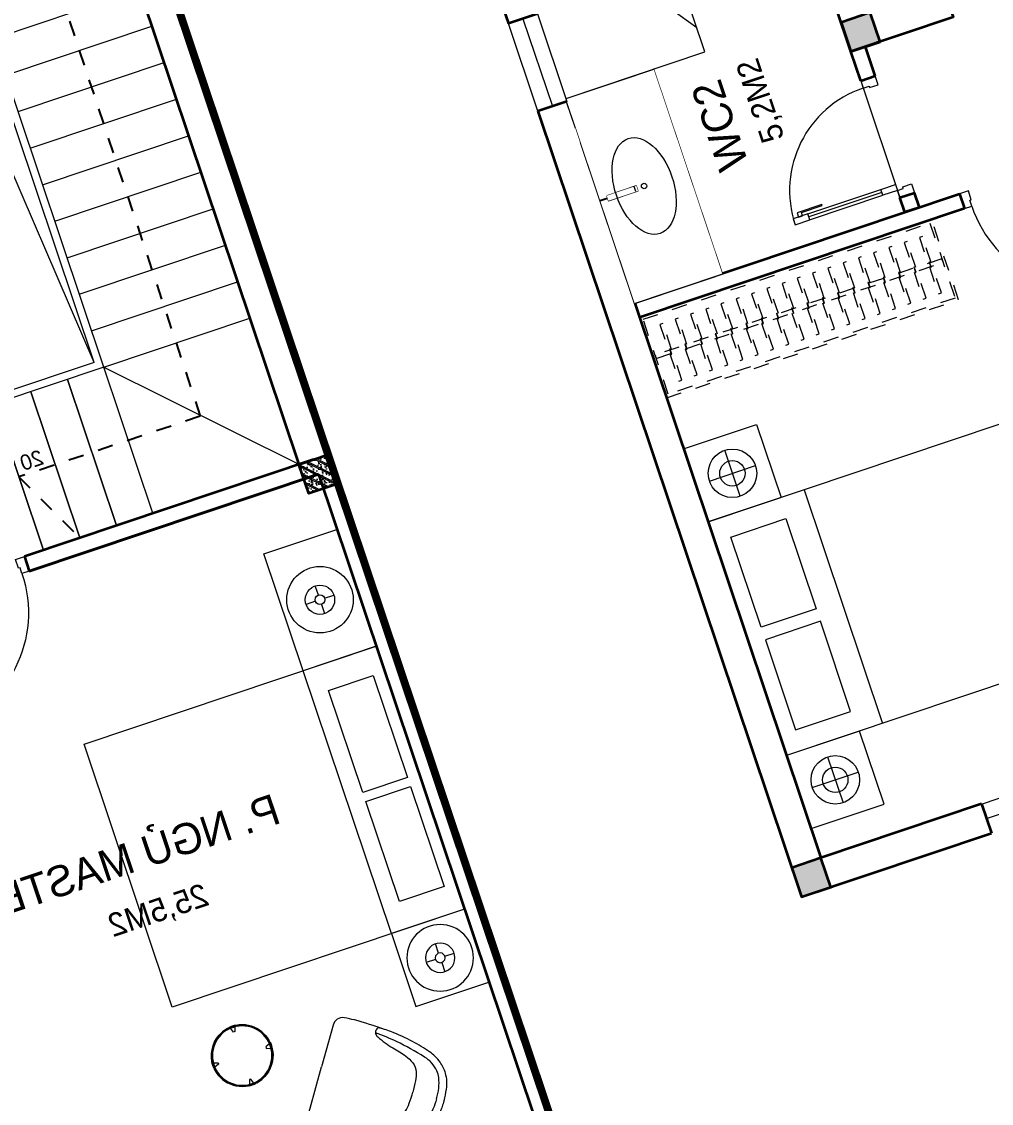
# Model space of a CAD drawing. Header units: metres. Extents: x 568332 to 569219, y 2065964 to 2066430.
# Drawn here: x 568581.21 to 568587.5, y 2066236.75 to 2066243.77 of the extents above; entities that cross this region are included whole.
import ezdxf

# ---------------------------------------------------------------- set-up
doc = ezdxf.new("R2010")
doc.units = ezdxf.units.M
for name, pattern in [('$AUDIT_BAD_LTYPE2', [0]), ('CENTER', [2, 1.25, -0.25, 0.25, -0.25]), ('DASHDOT2', [0.5, 0.25, -0.125, 0, -0.125]), ('HIDDEN', [0.375, 0.25, -0.125]), ('X-5M-G-MB PHONGNGU$0$HIDDEN2', [0.1875, 0.125, -0.0625])]:
    doc.linetypes.add(name, pattern=pattern)
doc.layers.get('0').update_dxf_attribs({"linetype": 'CONTINUOUS'})
doc.layers.get('DEFPOINTS').update_dxf_attribs({"linetype": 'CONTINUOUS'})
for name, color, linetype, lineweight in [('-CENTER', 143, 'CENTER', 13), ('-CONCRETE', 1, 'CONTINUOUS', 35), ('-DIM', 9, 'CONTINUOUS', 13), ('-DOOR', 137, 'CONTINUOUS', 9), ('-FURNITURE', 46, 'CONTINUOUS', 9), ('-HATCH', 8, 'CONTINUOUS', 5), ('-LINE1', 7, 'CONTINUOUS', 18), ('-LINE2', 252, 'CONTINUOUS', 9), ('-STEEL1', 1, 'CONTINUOUS', 35), ('-TEXT', 7, 'CONTINUOUS', 15), ('-WALL', 4, 'CONTINUOUS', 35), ('TEXT25', 2, 'CONTINUOUS', 13)]:
    doc.layers.add(name, color=color, linetype=linetype, lineweight=lineweight)
doc.layers.add('-RANH GIOI LO DAT', color=12, linetype='CONTINUOUS')
doc.layers.add('1-NETMANH', color=8, linetype='CONTINUOUS')
doc.styles.add('SVN_AVO_thuong', font='')
doc.styles.add('T1', font='', dxfattribs={"height": 200})
doc.styles.add('vnavanth', font='', dxfattribs={"width": 0.8})
doc.styles.get('SVN_AVO_thuong').set_extended_font_data('SVN-Avo')
doc.styles.get('T1').set_extended_font_data('VNgeometric Light')
doc.styles.get('vnavanth').set_extended_font_data('.VnAvantH')

# ---------------------------------------------------------------- blocks, each defined once
blk = doc.blocks.new('X-5M-DH-2-CORE$0$A$C75E80C28')
at = {"layer": '-LINE2', "linetype": 'Continuous', "ltscale": 2}
for p, q in [((-510.0000099998433, -21.5000000000291), (-510.0000099998579, -50.60000000000582)), ((-506.8000099998899, -21.5000000000291), (-510.0000099998433, -21.5000000000291)), ((-506.8000099998899, -21.5000000000291), (-506.8000099999044, -50.60000000000582)), ((-456.2000100000296, -56.79999999998836), (-500.6000099999364, -56.80000000001746)), ((-456.2000100000441, -60), (-500.600009999951, -60.0000000000291)), ((-456.2000100000296, -70), (-500.6000099999364, -70.0000000000291)), ((-453.2000100000441, -63), (-453.2000100000296, -67)), ((-450.0000099998579, -63), (-450.0000099998433, -67)), ((450.0000100000616, -63), (450.0000100000761, -67)), ((453.200010000015, -63), (453.2000100000296, -67)), ((456.2000100000296, -56.79999999998836), (500.6000100000529, -56.79999999998836)), ((456.200010000015, -60), (500.6000100000383, -60)), ((456.2000100000296, -70), (500.6000100000529, -70)), ((506.8000100001227, -21.5), (510.0000100000761, -21.5)), ((506.8000100001227, -21.5), (506.8000100001082, -50.59999999997672)), ((510.0000100000761, -21.5), (510.0000100000616, -50.59999999997672)), ((-556.8000102631631, -112.4999999912397), (-560.0000102631166, -112.4999999912397)), ((-510.0000099998579, -108.5000000000291), (-510.0000099998433, -79.39999999999418)), ((-506.8000099999044, -108.5000000000291), (-506.8000099998899, -79.39999999999418)), ((-456.2000100000296, -73.19999999995343), (-500.6000099999364, -73.19999999998254)), ((456.2000100000296, -73.19999999995343), (500.6000100000529, -73.19999999995343)), ((456.800009736864, -112.4999999912397), (460.0000097368174, -112.4999999912397)), ((506.8000100001227, -108.5), (506.8000100001227, -79.39999999996508)), ((510.0000100000761, -108.5), (510.0000100000761, -79.39999999996508)), ((-731.0000002632733, -148.9999999649008), (730.9999997367267, -148.9999999649299)), ((-731.0000002698944, -1304.999999934109), (-731.0000002632733, -148.9999999649008)), ((-700.0000002632733, -178.9999999649008), (699.9999997367267, -178.9999999649299)), ((-700.0000002699089, -1224.999999934109), (-700.0000002632733, -178.9999999649008)), ((699.9999997300911, -1224.999999934109), (699.9999997367267, -178.9999999649299)), ((730.9999997301056, -1304.999999934109), (730.9999997367267, -148.9999999649299)), ((-700.0000002699089, -1224.999999934109), (-400.0000002699089, -1224.999999934138)), ((-400.0000002698944, -1304.999999934138), (-400.0000002699089, -1224.999999934138)), ((699.9999997300911, -1224.999999934109), (399.9999997300911, -1224.999999934109)), ((399.9999997301056, -1304.999999934109), (399.9999997300911, -1224.999999934109)), ((839.9999997301056, -1304.999999934109), (-840.0000002698944, -1304.999999934109)), ((-840.0000002698944, -1364.999999934109), (-840.0000002698944, -1304.999999934109)), ((424.9999997301056, -1308.999999934109), (-425.0000002698944, -1308.999999934109)), ((-425.0000002699089, -1342.999999934109), (-425.0000002698944, -1308.999999934109)), ((-2.6989437174052e-07, -1308.999999934109), (-2.699089236557484e-07, -1342.999999934109)), ((424.9999997300911, -1342.999999934109), (424.9999997301056, -1308.999999934109)), ((839.9999997301056, -1364.999999934109), (839.9999997301056, -1304.999999934109)), ((839.9999997301056, -1364.999999934109), (-840.0000002698944, -1364.999999934109)), ((839.9999997301056, -1394.999999934109), (-840.0000002698944, -1394.999999934109)), ((-840.0000002698944, -1394.999999934109), (-840.0000002698944, -1454.999999934109)), ((424.9999997300911, -1342.999999934109), (-425.0000002699089, -1342.999999934109)), ((839.9999997301056, -1394.999999934109), (839.9999997301056, -1454.999999934109)), ((-840.0000002698944, -1454.999999934109), (-435.0000002698944, -1454.999999934109)), ((-435.0000002698944, -1449.999999934109), (-435.0000002699089, -1459.999999934109)), ((-435.0000002698944, -1449.999999934109), (-400.0000002698944, -1449.999999934138)), ((-435.0000002699089, -1459.999999934109), (-425.0000002699089, -1459.999999934109)), ((-433.4000002698012, -1451.599999934086), (-433.4000002698012, -1458.399999934074)), ((-433.4000002698012, -1451.599999934086), (-401.6000002697547, -1451.599999934086)), ((-433.4000002698012, -1458.399999934074), (-425.0000002698944, -1458.399999934074)), ((429.9999997300911, -1405.999999934138), (-430.0000002699089, -1405.999999934109)), ((-430.0000002699089, -1405.999999934109), (-430.0000002698944, -1445.999999934109)), ((429.9999997301056, -1445.999999934138), (-430.0000002698944, -1445.999999934109)), ((-425.0000002698944, -1458.399999934074), (-425.0000002699089, -1459.999999934109)), ((-401.6000002697547, -1451.599999934086), (-401.6000002697256, -1498.399999934074)), ((399.9999997301056, -1449.999999934109), (-400.0000002698944, -1449.999999934138)), ((-400.0000002698944, -1449.999999934138), (-400.0000002698653, -1499.999999934138)), ((-2.699089236557484e-07, -1405.999999934109), (-2.6989437174052e-07, -1445.999999934109)), ((399.9999997301056, -1449.999999934109), (399.9999997301347, -1499.999999934109)), ((434.9999997301056, -1449.999999934109), (399.9999997301056, -1449.999999934109)), ((401.5999997301988, -1451.599999934086), (401.5999997302279, -1498.399999934074)), ((433.3999997302453, -1451.599999934086), (401.5999997301988, -1451.599999934086)), ((433.3999997302453, -1458.399999934074), (424.9999997301056, -1458.399999934074)), ((424.9999997301056, -1458.399999934074), (424.9999997301056, -1459.999999934109)), ((434.9999997301056, -1459.999999934109), (424.9999997301056, -1459.999999934109)), ((429.9999997300911, -1405.999999934138), (429.9999997301056, -1445.999999934138)), ((433.3999997302453, -1451.599999934086), (433.3999997302453, -1458.399999934074)), ((434.9999997301056, -1449.999999934109), (434.9999997301056, -1459.999999934109)), ((839.9999997301056, -1454.999999934109), (434.9999997301056, -1454.999999934109)), ((-435.0000002698653, -1489.999999934109), (-435.0000002698653, -1499.999999934109)), ((-435.0000002698653, -1489.999999934109), (-425.0000002698653, -1489.999999934109)), ((-435.0000002698653, -1499.999999934109), (-400.0000002698653, -1499.999999934138)), ((-433.4000002697721, -1491.599999934086), (-433.4000002697721, -1498.399999934074)), ((-433.4000002697721, -1491.599999934086), (-425.0000002698653, -1491.599999934086)), ((-433.4000002697721, -1498.399999934074), (-401.6000002697256, -1498.399999934074)), ((-425.0000002698653, -1489.999999934109), (-425.0000002698653, -1491.599999934086)), ((434.9999997301347, -1499.999999934109), (399.9999997301347, -1499.999999934109)), ((433.3999997302744, -1498.399999934074), (401.5999997302279, -1498.399999934074)), ((424.9999997301347, -1489.999999934109), (424.9999997301347, -1491.599999934086)), ((434.9999997301347, -1489.999999934109), (424.9999997301347, -1489.999999934109)), ((433.3999997302744, -1491.599999934086), (424.9999997301347, -1491.599999934086)), ((433.3999997302744, -1491.599999934086), (433.3999997302744, -1498.399999934074)), ((434.9999997301347, -1489.999999934109), (434.9999997301347, -1499.999999934109))]:
    blk.add_line(p, q, dxfattribs=at)
for points in [[(-450.0000000000146, 0), (-450, -130), (450, -130), (449.9999999999854, 0)], [(-200, -29), (200.0000000001164, -29), (200.0000000001164, -101), (-200, -101)], [(-36.0000002632587, -583.9999999649008), (35.9999997367413, -583.9999999649008), (35.99999973675585, -983.9999999649008), (-36.00000026324415, -983.9999999649008)]]:
    blk.add_lwpolyline(points, close=True, dxfattribs=at)
for points in [[(-780.0000002632587, -788.9999999649008), (-751.0000002632587, -788.9999999649299, 0.414213562373095), (-750.0000002632733, -787.9999999649008), (-750.0000002632587, -783.9999999649008), (-750.0000002632587, -779.9999999649008, 0.414213562373095), (-751.0000002632733, -778.9999999649299), (-780.0000002632733, -778.9999999649881, -0.2569775838576673), (-784.1207396915852, -781.9399999648449), (-797.9000002631656, -781.939999964874, -0.414213562373095), (-800.9000002631656, -778.939999964874), (-804.0000002632587, -749.4999999649008, 0.414213562373095), (-807.0000002632587, -746.4999999649008), (-812.0000002632587, -746.4999999649008), (-812.0000002632587, -783.9999999649008), (-812.0000002632587, -821.4999999649008), (-807.0000002632587, -821.4999999649008, 0.414213562373095), (-804.0000002632587, -818.4999999649008), (-800.9000002631656, -789.0599999648693, -0.414213562373095), (-797.9000002631656, -786.0599999648693), (-784.1207396915852, -786.0599999648402, -0.2569775838576673), (-780.0000002632587, -788.9999999647553)], [(779.9999997367413, -788.9999999649299), (750.9999997367413, -788.9999999649008, -0.414213562373095), (749.9999997367267, -787.9999999649299), (749.9999997367413, -783.9999999649299), (749.9999997367413, -779.9999999649299, -0.414213562373095), (750.9999997367267, -778.9999999649008), (779.9999997368432, -778.9999999650172, 0.2569775838576673), (784.1207391653006, -781.939999964874), (797.899999736881, -781.9399999648449, 0.414213562373095), (800.899999736881, -778.9399999648449), (803.9999997367413, -749.4999999649008, -0.414213562373095), (806.9999997367413, -746.4999999649008), (811.9999997367413, -746.4999999649008), (811.9999997367413, -783.9999999649008), (811.9999997367413, -821.4999999649008), (806.9999997367413, -821.4999999649008, -0.414213562373095), (803.9999997367413, -818.4999999649008), (800.899999736881, -789.0599999648402, 0.414213562373095), (797.899999736881, -786.0599999648402), (784.1207391653006, -786.0599999648693, 0.2569775838576672), (779.9999997368577, -788.9999999647844)]]:
    blk.add_lwpolyline(points, format="xyb", dxfattribs=at)
for centre, radius, start, end in [((-500.600009999951, -50.60000000000582), 9.400000000001475, 180, 270), ((-500.6000099999364, -79.39999999999418), 9.399999999997844, 90, 180), ((-500.600009999951, -50.60000000000582), 6.200000000004374, 180, 270), ((-456.2000100000441, -63), 6.19999999999713, 0, 90), ((-456.2000100000441, -63), 3.000000000000045, 0, 90), ((-456.2000100000296, -67), 6.20000000000076, 270, 0), ((-456.2000100000296, -67), 2.999999999999834, 270, 0), ((456.200010000015, -63), 6.19999999999713, 90, 180), ((456.2000100000296, -67), 6.20000000000076, 180, 270), ((456.200010000015, -63), 3.000000000000045, 90, 180), ((456.2000100000296, -67), 2.999999999999834, 180, 270), ((500.6000100000383, -50.59999999997672), 6.200000000004374, 270, 0), ((500.6000100000383, -50.59999999997672), 9.400000000001475, 270, 0), ((500.6000100000529, -79.39999999996508), 9.399999999997844, 0, 90), ((-500.6000099999364, -79.39999999999418), 6.19999999999734, 90, 180), ((500.6000100000529, -79.39999999996508), 6.19999999999734, 0, 90)]:
    blk.add_arc(centre, radius, start, end, dxfattribs=at)
blk = doc.blocks.new('A$C5C575821')
at = {"layer": '-CONCRETE'}
h = blk.add_hatch(color=256, dxfattribs=at)
h.dxf.hatch_style = 1
h.paths.add_polyline_path([(-0.00237559899687767, 200.0000000000146), (-0.00237559899687767, 1.455191522836685e-11), (199.9976244010031, 1.455191522836685e-11), (199.9976244010031, 200.0000000000146)])
blk.add_lwpolyline([(-0.00237559899687767, 1.455191522836685e-11), (199.9976244010031, 1.455191522836685e-11), (199.9976244010031, 200.0000000000146), (-0.00237559899687767, 200.0000000000146)], close=True, dxfattribs=at)
blk = doc.blocks.new('A$C3F71457E')
at = {"layer": '-CONCRETE'}
blk.add_lwpolyline([(-8.760252967476845e-09, -100.0000002632005), (0, 400), (-1500, 400.0000000000582), (-1500.00000001755, -1399.999999999942), (-1.754960976541042e-08, -1400), (-7.895869202911854e-08, -900.0000002632005), (199.9999999912397, -900.0000002982852), (199.9999999824504, -1600), (-1700.00000001755, -1600), (-1700, 600), (200, 600), (199.9999999912397, -100.0000002982852), (6.140908226370811e-08, -100.0000002632005)], dxfattribs=at)
at = {"layer": '-LINE1'}
blk.add_line((-7.895869202911854e-08, -900.0000002632005), (-8.760252967476845e-09, -100.0000002632005), dxfattribs=at)
at = {"layer": '-WALL'}
for p in [(-1699.997624401003, 399.9999999999854), (0.00237559899687767, 399.9999999999854), (-1699.997624401081, -1599.999999999959), (0.002375601565972829, -1600.000000021305)]:
    blk.add_blockref('A$C5C575821', p, dxfattribs=at)
at = {"color": 2, "rotation": 90}
blk.add_blockref('X-5M-DH-2-CORE$0$A$C75E80C28', (-1500.00000000876, -499.9999999999418), dxfattribs=at)
blk = doc.blocks.new('*U149')
at = {"linetype": '$AUDIT_BAD_LTYPE2'}
for p, q in [((70, 100), (70, 699.9999999999982)), ((90, 699.9999999999982), (90, 100))]:
    blk.add_line(p, q, dxfattribs=at)
for points in [[(50, 699.9999999999982), (90, 699.9999999999982), (90, 799.9999999999982), (50, 799.9999999999982), (50, 699.9999999999982)], [(50, 702.9059272893337), (50, 100)], [(50, 100), (90, 100), (90, 0), (50, 0), (50, 100)]]:
    blk.add_lwpolyline(points)
for points in [[(118.2698876160139, 594.5156181119073), (118.2698876160139, 764.1349438079906), (90, 764.1349438079906), (90, 735.8650561920058), (112.6159100928053, 735.8650561920058), (112.6159100928053, 594.5156181119073)], [(0, 0), (50, 0), (50, -40), (60, -40), (60, -99.99999999999272), (0, -99.99999999999272)], [(899.9999999999982, 1.3252863207713e-28), (849.9999999999982, 1.3252863207713e-28), (849.9999999999982, -40.00000000000001), (839.9999999999982, -40.00000000000001), (839.9999999999982, -99.99999999999272), (899.9999999999982, -99.99999999999272)]]:
    blk.add_lwpolyline(points, close=True)
at = {"linetype": '$AUDIT_BAD_LTYPE2', "ltscale": 0.3}
blk.add_arc((50, 0), 799.9999999999982, 0, 90, dxfattribs=at)
blk = doc.blocks.new('*U18')
at = {"linetype": '$AUDIT_BAD_LTYPE2'}
for p, q in [((70, 100), (69.99999999999999, 599.9999999999982)), ((89.99999999999999, 599.9999999999982), (90, 100))]:
    blk.add_line(p, q, dxfattribs=at)
for points in [[(49.99999999999999, 599.9999999999982), (89.99999999999999, 599.9999999999982), (89.99999999999999, 699.9999999999982), (49.99999999999999, 699.9999999999982), (49.99999999999999, 599.9999999999982)], [(49.99999999999999, 602.9059272893337), (50, 100)], [(50, 100), (90, 100), (90, 0), (50, 0), (50, 100)]]:
    blk.add_lwpolyline(points)
for points in [[(118.2698876160139, 494.5156181119073), (118.2698876160139, 664.1349438079906), (89.99999999999999, 664.1349438079906), (89.99999999999999, 635.8650561920058), (112.6159100928053, 635.8650561920058), (112.6159100928053, 494.5156181119073)], [(0, 0), (50, 0), (50, -40), (60, -40), (60, -100.0001724930698), (0, -100.0001724930698)], [(799.9999999999982, 7.105427357601134e-15), (749.9999999999982, 7.105427357601134e-15), (749.9999999999982, -40), (739.9999999999982, -40), (739.9999999999982, -100.0001724930698), (799.9999999999982, -100.0001724930698)]]:
    blk.add_lwpolyline(points, close=True)
at = {"linetype": '$AUDIT_BAD_LTYPE2', "ltscale": 0.3}
blk.add_arc((50, 0), 699.9999999999982, 0, 90, dxfattribs=at)
blk = doc.blocks.new('G1600')
for p, q in [((137477.0741823114, -212827.2147267315), (139077.0741823114, -212827.2147267327)), ((137227.6935681712, -213391.7193460799), (137227.6935681718, -213076.8871672568)), ((139326.4547964507, -213391.7193460799), (139326.4547964501, -213076.8871672568)), ((137385.1096575831, -213234.3032566686), (137070.2774787599, -213234.3032566681)), ((139169.0387070388, -213234.3032566686), (139483.870885862, -213234.3032566681))]:
    blk.add_line(p, q)
blk.add_lwpolyline([(137477.074182311, -213484.2147267315), (137477.0741823123, -211484.2147267315), (139077.0741823123, -211484.2147267327), (139077.074182311, -213484.2147267327), (137477.074182311, -213484.2147267315)])
for points in [[(136977.074182316, -213484.2147267311), (136977.0741823163, -212984.3917867657), (137477.0741823113, -212984.3917867661), (137477.074182311, -213484.2147267315)], [(139577.0741823059, -213484.2147267331), (139577.0741823062, -212984.3917867677), (139077.0741823113, -212984.3917867673), (139077.074182311, -213484.2147267327)], [(137617.074182311, -213375.2147267316), (137617.0741823112, -212998.7147267316), (138234.5741823112, -212998.714726732), (138234.574182311, -213375.214726732)], [(138937.074182311, -213375.2147267325), (138937.0741823112, -212998.7147267325), (138319.5741823112, -212998.7147267321), (138319.574182311, -213375.2147267321)]]:
    blk.add_lwpolyline(points, close=True)
for centre, radius in [((137227.6935681715, -213234.3032566684), 157.4160894116067), ((139326.4547964504, -213234.3032566684), 157.4160894116067), ((137227.6935681715, -213234.3032566684), 82.41608941160666), ((139326.4547964504, -213234.3032566684), 82.41608941160666)]:
    blk.add_circle(centre, radius)
blk = doc.blocks.new('*U168')
at = {"linetype": 'X-5M-G-MB PHONGNGU$0$HIDDEN2'}
for points in [[(0, 600.0000000004657), (0, 0), (2181.818181820297, -7.813323814654285e-10), (2181.818181820297, 599.9999999996843)], [(2161.818181820297, 579.999661371611), (2161.818181820297, 19.99966137161111), (20, 20.00000000046566), (20, 580.0000000004657)], [(2161.818181820297, 286.6991212946932), (2161.818181820297, 313.0991212946), (20, 313.0991212953813), (19.99999859370291, 286.6991212952417)], [(113.7817614636733, 319.1750910408318), (109.4317788550979, 319.1750910408318), (109.4317788550979, 280.441767644881), (113.7817614636733, 280.441767644881)], [(227.7817614636733, 319.1750910407849), (223.4317788550979, 319.1750910407849), (223.4317788550979, 280.4417676448341), (227.7817614636733, 280.4417676448341)], [(341.7817614636733, 319.175091040738), (337.4317788550979, 319.175091040738), (337.4317788550979, 280.4417676447872), (341.7817614636733, 280.4417676447872)], [(455.7817614636733, 319.1750910406911), (451.4317788550979, 319.1750910406911), (451.4317788550979, 280.4417676447403), (455.7817614636733, 280.4417676447403)], [(569.7817614636733, 319.1750910406442), (565.431778855098, 319.1750910406442), (565.431778855098, 280.4417676446934), (569.7817614636733, 280.4417676446934)], [(683.7817614636733, 319.1750910405973), (679.431778855098, 319.1750910405973), (679.431778855098, 280.4417676446465), (683.7817614636733, 280.4417676446465)], [(797.7817614636733, 319.1750910405504), (793.431778855098, 319.1750910405504), (793.431778855098, 280.4417676445996), (797.7817614636733, 280.4417676445996)], [(911.7817614636733, 319.1750910405035), (907.431778855098, 319.1750910405035), (907.431778855098, 280.4417676445527), (911.7817614636733, 280.4417676445527)], [(1025.781761463673, 319.1750910404566), (1021.431778855098, 319.1750910404566), (1021.431778855098, 280.4417676445057), (1025.781761463673, 280.4417676445057)], [(1139.781761463673, 319.1750910404097), (1135.431778855098, 319.1750910404097), (1135.431778855098, 280.4417676444588), (1139.781761463673, 280.4417676444588)], [(1253.781761463673, 319.1750910403628), (1249.431778855098, 319.1750910403628), (1249.431778855098, 280.4417676444119), (1253.781761463673, 280.4417676444119)], [(1367.781761463673, 319.1750910403159), (1363.431778855098, 319.1750910403159), (1363.431778855098, 280.441767644365), (1367.781761463673, 280.441767644365)], [(1481.781761463673, 319.175091040269), (1477.431778855098, 319.175091040269), (1477.431778855098, 280.4417676443181), (1481.781761463673, 280.4417676443181)], [(1595.781761463673, 319.175091040222), (1591.431778855098, 319.175091040222), (1591.431778855098, 280.4417676442712), (1595.781761463673, 280.4417676442712)], [(1709.781761463673, 319.1750910401751), (1705.431778855098, 319.1750910401751), (1705.431778855098, 280.4417676442243), (1709.781761463673, 280.4417676442243)], [(1823.781761463673, 319.1750910401282), (1819.431778855098, 319.1750910401282), (1819.431778855098, 280.4417676441774), (1823.781761463673, 280.4417676441774)], [(1937.781761463673, 319.1750910400813), (1933.431778855098, 319.1750910400813), (1933.431778855098, 280.4417676441305), (1937.781761463673, 280.4417676441305)], [(2051.781761463673, 319.1750910400344), (2047.431778855098, 319.1750910400344), (2047.431778855098, 280.4417676440836), (2051.781761463673, 280.4417676440836)]]:
    blk.add_lwpolyline(points, close=True, dxfattribs=at)
for points in [[(122.2409142897814, 313.1103512093413), (122.2409142897814, 515.2497102723445), (100.1765458012815, 515.2497102723445), (100.1765458012815, 313.1103512093413)], [(236.2409142897814, 313.1103512092944), (236.2409142897814, 515.2497102722975), (214.1765458012815, 515.2497102722975), (214.1765458012815, 313.1103512092944)], [(350.2409142897814, 313.1103512092475), (350.2409142897814, 515.2497102722507), (328.1765458012815, 515.2497102722507), (328.1765458012815, 313.1103512092475)], [(464.2409142897814, 313.1103512092006), (464.2409142897814, 515.2497102722037), (442.1765458012815, 515.2497102722037), (442.1765458012815, 313.1103512092006)], [(578.2409142897814, 313.1103512091537), (578.2409142897814, 515.2497102721569), (556.1765458012815, 515.2497102721569), (556.1765458012815, 313.1103512091537)], [(692.2409142897814, 313.1103512091068), (692.2409142897814, 515.24971027211), (670.1765458012815, 515.24971027211), (670.1765458012815, 313.1103512091068)], [(806.2409142897814, 313.1103512090599), (806.2409142897814, 515.249710272063), (784.1765458012815, 515.249710272063), (784.1765458012815, 313.1103512090599)], [(920.2409142897814, 313.110351209013), (920.2409142897814, 515.2497102720162), (898.1765458012815, 515.2497102720162), (898.1765458012815, 313.110351209013)], [(1034.240914289781, 313.1103512089661), (1034.240914289781, 515.2497102719692), (1012.176545801281, 515.2497102719692), (1012.176545801281, 313.1103512089661)], [(1148.240914289781, 313.1103512089192), (1148.240914289781, 515.2497102719224), (1126.176545801281, 515.2497102719224), (1126.176545801281, 313.1103512089192)], [(1262.240914289781, 313.1103512088723), (1262.240914289781, 515.2497102718754), (1240.176545801281, 515.2497102718754), (1240.176545801281, 313.1103512088723)], [(1376.240914289781, 313.1103512088254), (1376.240914289781, 515.2497102718285), (1354.176545801281, 515.2497102718285), (1354.176545801281, 313.1103512088254)], [(1490.240914289781, 313.1103512087785), (1490.240914289781, 515.2497102717816), (1468.176545801281, 515.2497102717816), (1468.176545801281, 313.1103512087785)], [(1604.240914289781, 313.1103512087315), (1604.240914289781, 515.2497102717347), (1582.176545801281, 515.2497102717347), (1582.176545801281, 313.1103512087315)], [(1718.240914289781, 313.1103512086846), (1718.240914289781, 515.2497102716878), (1696.176545801281, 515.2497102716878), (1696.176545801281, 313.1103512086846)], [(1832.240914289781, 313.1103512086377), (1832.240914289781, 515.2497102716409), (1810.176545801281, 515.2497102716409), (1810.176545801281, 313.1103512086377)], [(1946.240914289781, 313.1103512085908), (1946.240914289781, 515.2497102715939), (1924.176545801281, 515.2497102715939), (1924.176545801281, 313.1103512085908)], [(2060.240914289781, 313.1103512085439), (2060.240914289781, 515.2497102715471), (2038.176545801281, 515.2497102715471), (2038.176545801281, 313.1103512085439)], [(100.1765458012815, 286.7103512094345), (100.1765458012815, 92.0852110228024), (122.2409142897814, 92.0852110228024), (122.2409142897814, 286.7103512094345)], [(214.1765458012815, 286.7103512093876), (214.1765458012815, 92.08521102275549), (236.2409142897814, 92.08521102275549), (236.2409142897814, 286.7103512093876)], [(328.1765458012815, 286.7103512093407), (328.1765458012815, 92.08521102270858), (350.2409142897814, 92.08521102270858), (350.2409142897814, 286.7103512093407)], [(442.1765458012815, 286.7103512092938), (442.1765458012815, 92.08521102266168), (464.2409142897814, 92.08521102266168), (464.2409142897814, 286.7103512092938)], [(556.1765458012815, 286.7103512092469), (556.1765458012815, 92.08521102261477), (578.2409142897814, 92.08521102261477), (578.2409142897814, 286.7103512092469)], [(670.1765458012815, 286.7103512092), (670.1765458012815, 92.08521102256786), (692.2409142897814, 92.08521102256786), (692.2409142897814, 286.7103512092)], [(784.1765458012815, 286.7103512091531), (784.1765458012815, 92.08521102252095), (806.2409142897814, 92.08521102252095), (806.2409142897814, 286.7103512091531)], [(898.1765458012815, 286.7103512091062), (898.1765458012815, 92.08521102247404), (920.2409142897814, 92.08521102247404), (920.2409142897814, 286.7103512091062)], [(1012.176545801281, 286.7103512090592), (1012.176545801281, 92.08521102242715), (1034.240914289781, 92.08521102242715), (1034.240914289781, 286.7103512090592)], [(1126.176545801281, 286.7103512090123), (1126.176545801281, 92.08521102238024), (1148.240914289781, 92.08521102238024), (1148.240914289781, 286.7103512090123)], [(1240.176545801281, 286.7103512089654), (1240.176545801281, 92.08521102233333), (1262.240914289781, 92.08521102233333), (1262.240914289781, 286.7103512089654)], [(1354.176545801281, 286.7103512089186), (1354.176545801281, 92.08521102228642), (1376.240914289781, 92.08521102228642), (1376.240914289781, 286.7103512089186)], [(1468.176545801281, 286.7103512088717), (1468.176545801281, 92.0852110222395), (1490.240914289781, 92.0852110222395), (1490.240914289781, 286.7103512088717)], [(1582.176545801281, 286.7103512088247), (1582.176545801281, 92.0852110221926), (1604.240914289781, 92.0852110221926), (1604.240914289781, 286.7103512088247)], [(1696.176545801281, 286.7103512087778), (1696.176545801281, 92.0852110221457), (1718.240914289781, 92.0852110221457), (1718.240914289781, 286.7103512087778)], [(1810.176545801281, 286.7103512087309), (1810.176545801281, 92.08521102209879), (1832.240914289781, 92.08521102209879), (1832.240914289781, 286.7103512087309)], [(1924.176545801281, 286.710351208684), (1924.176545801281, 92.08521102205188), (1946.240914289781, 92.08521102205188), (1946.240914289781, 286.710351208684)], [(2038.176545801281, 286.7103512086371), (2038.176545801281, 92.08521102200497), (2060.240914289781, 92.08521102200497), (2060.240914289781, 286.7103512086371)]]:
    blk.add_lwpolyline(points, dxfattribs=at)
blk = doc.blocks.new('Sink_Cicle')
blk.add_lwpolyline([(17.49999987077899, -50.00226151314564), (-17.49999987077899, -49.99773848685436), (-17.51615354442038, -252.2967581441626), (17.48384613892995, -252.3012811850058)], close=True)
blk.add_circle((0, -300), 17.5)
at = {"layer": 'DEFPOINTS'}
blk.add_line((0, -100), (0, 0), dxfattribs=at)
blk.add_wipeout([(17.499999870775355, -50.00226151314928), (-17.49999987078263, -49.99773848685436), (-17.516153544427652, -252.29675814416623), (17.48384613892631, -252.3012811850058)])
at = {"layer": '-FURNITURE', "linetype": 'Continuous'}
blk.add_ellipse((0, -300), major_axis=(-325, 0), ratio=0.5846153846153846, dxfattribs=at)
blk.add_line((-17.51421511289664, -237.2967582757119), (17.48578462866135, -237.3012813020032))
blk = doc.blocks.new('*U248')
at = {"ltscale": 300}
blk.add_lwpolyline([(0, 0), (1399.999984714887, 0), (1399.999984714887, -600), (0, -600)], close=True, dxfattribs=at)
blk.add_wipeout([(0, 7.275957614183426e-12), (1399.9999847148765, 7.275957614183426e-12), (1399.9999847148765, -600), (0, -600)], dxfattribs=at)
blk.add_blockref('Sink_Cicle', (699.9999923574433, 0), dxfattribs=at)
blk = doc.blocks.new('M17-T3')
at = {"layer": '-DOOR'}
for p, q in [((198412.5066543751, -23288.69788963349), (198412.4873565548, -24688.69788963349)), ((198512.0407112293, -23288.69788963349), (198512.0214134089, -24688.69788963349))]:
    blk.add_line(p, q, dxfattribs=at)
blk.add_lwpolyline([(204292.6449372053, -22088.65296781251), (203692.6449372052, -22088.65296781251)], dxfattribs=at)
at = {"layer": '-FURNITURE'}
blk.add_lwpolyline([(203876.8554371041, -23138.65296781856), (204365.6251175184, -22790.65268116958)], dxfattribs=at)
at = {"layer": '-HATCH'}
blk.add_line((203212.5685355814, -24038.65295074439), (202412.5685355814, -24038.65295074439), dxfattribs=at)
at = {"layer": '-RANH GIOI LO DAT', "linetype": 'HIDDEN', "ltscale": 10, "const_width": 50}
blk.add_lwpolyline([(199311.2922678299, -37992.77481386682), (205312.6449374761, -37853.14986137766), (205312.6449371913, -19988.65296813799), (194312.6449370133, -19988.65296804917), (194312.6449368876, -33109.07124499034)], close=True, dxfattribs=at)
at = {"layer": '-WALL'}
for p, q in [((198312.6449371514, -21988.65296784184), (198312.6408025234, -23288.65296782555)), ((203692.6449372052, -21988.65296779877), (198312.6449371514, -21988.65296784184)), ((203692.6449372052, -22188.65296779551), (203692.6449372052, -21988.65296779877)), ((205312.6449371513, -21988.65296782555), (204292.6449372053, -21988.65296781134)), ((204292.6449372052, -22188.65296781367), (204292.6449372053, -21988.65296781134)), ((198512.6408025235, -23288.65296782555), (198512.6449371515, -22188.65296782601)), ((203412.568410503, -22188.65296782555), (198512.6449371515, -22188.65296782601)), ((202212.5685343711, -24413.5708781439), (202212.5685610314, -22188.65296782555)), ((202312.5685710803, -22188.65296782555), (202312.5685292933, -24413.5708781439)), ((203692.6449372052, -22188.65296779551), (203512.568410503, -22188.6529678018)), ((198512.6966703989, -23288.65296782555), (198312.6408025234, -23288.65296782555)), ((202312.5685363348, -24038.65294903704), (202412.5685355813, -24038.65295074462)), ((202312.5685363348, -24138.65294903704), (202312.5685363348, -24038.65294903704)), ((202412.5685355813, -24038.65295074439), (202412.5685337032, -24138.65295074439)), ((203212.5685355814, -24038.65296440363), (203212.5685337033, -24138.65296440247)), ((203212.5685355814, -24038.65296440363), (203412.5684105028, -24038.65296781833)), ((202312.5685363348, -24138.65294903704), (202412.5685337032, -24138.65295074439)), ((203212.5685337033, -24138.65296440247), (203412.64493715, -24138.65296781833)), ((202312.5685292933, -24413.5708781439), (202212.5685023992, -24413.5708781439))]:
    blk.add_line(p, q, dxfattribs=at)
at = {"layer": '-DOOR'}
blk.add_blockref('*U18', (202412.5685355813, -24038.65295074439), dxfattribs=at)
at = {"layer": '-DOOR', "rotation": 90.00000000000001}
blk.add_blockref('*U149', (202212.5685023993, -25313.5708781439), dxfattribs=at)
at = {"layer": '-FURNITURE', "rotation": 180}
blk.add_blockref('G1600', (338289.7191194576, -235672.8676945569), dxfattribs=at)
at = {"layer": '-FURNITURE', "extrusion": (0, 0, -1), "xscale": -0.916666666665974, "yscale": 0.916666666665974, "zscale": -0.916666666665974, "rotation": 270}
blk.add_blockref('*U168', (-202212.5684813492, -24188.65296782625), dxfattribs=at)
at = {"layer": '-WALL'}
blk.add_blockref('A$C5C575821', (198312.6473127864, -22188.65296803067), dxfattribs=at)
at = {"layer": '-WALL', "rotation": 180}
blk.add_blockref('A$C3F71457E', (203612.6449371337, -25638.65296781833), dxfattribs=at)
at = {"layer": '-TEXT', "color": 2, "style": 'vnavanth'}
blk.add_text('wc2', height=199.9591899200177, dxfattribs=at).set_placement((202931.2903418395, -23179.38168577898))
at = {"layer": 'TEXT25', "style": 'T1'}
blk.add_text('5,2M2', height=150, rotation=359.9999999899487, dxfattribs=at).set_placement((203018.4885458251, -23452.48961446494))
at = {"layer": '-FURNITURE', "extrusion": (0, 0, -1), "xscale": -1, "zscale": -1}
blk.add_blockref('*U248', (-202312.5685710803, -22188.65296782555), dxfattribs=at)
at = {"layer": '-DOOR'}
blk.add_lwpolyline([(203692.6449372052, -21988.65296779877), (204292.6449372052, -21988.65296779877), (204292.6449372052, -22188.65296781367), (203692.6449372052, -22188.65296781367)], close=True, dxfattribs=at)
at = {"layer": '-FURNITURE'}
blk.add_lwpolyline([(203712.5685557952, -22188.65296782555), (203712.5685557952, -23138.65296781856), (205112.6449371513, -23138.65296781856)], dxfattribs=at)
blk = doc.blocks.new('1800X2000')
at = {"layer": '-FURNITURE'}
blk.add_line((325497.3064970744, 17765.29446492715), (325497.3064973904, 19565.2944651944), dxfattribs=at)
for points in [[(323997.3057774993, 19565.2944651944), (325997.3064971831, 19565.2944651944), (325997.3064971831, 17765.29446484288), (323997.3057774993, 17765.29446484288)], [(325612.9490047574, 19390.79434491032), (325919.0064973457, 19390.79434491032), (325919.0064973457, 18691.29434485664), (325612.9490047574, 18691.29434485664)], [(325612.9490046239, 18629.79434491026), (325919.0064972151, 18629.79434491026), (325919.0064972151, 17946.79434485664), (325612.9490046239, 17946.79434485664)]]:
    blk.add_lwpolyline(points, close=True, dxfattribs=at)
blk = doc.blocks.new('A$C38b1dc06')
at = {"layer": '-LINE1'}
for p, q in [((1749.854677429888, 4156.179725173817), (0.3015751927741803, 4156.179725173817)), ((1000.281453303236, 3156.179725173817), (0.3015751927741803, 4156.179725173817)), ((0.3015751927741803, 4156.179725173817), (0.3015751919010654, -343.8202748260228)), ((1000.281453303236, 4156.179725173824), (1000.281453303236, 3156.179725173824)), ((1250.139194678806, 3156.179725173824), (1250.139194678806, 4156.179725173824)), ((1250.139194678806, 4156.179725173824), (1250.139194678806, 3156.179725173824)), ((1499.996936054376, 3156.179725173824), (1499.996936054376, 4156.179725173824)), ((1499.996936054376, 4156.179725173824), (1499.996936054318, 3156.179725173832)), ((1749.854677429888, 3156.179725173824), (1749.854677429888, 4156.179725173824)), ((1749.854677429888, 4156.179725173817), (1749.85467742983, 3106.179725173817)), ((1000.281453302305, 656.1797251739335), (1000.281453303236, 3156.179725173817)), ((1000.281453303236, 3156.179725173817), (1749.85467742983, 3156.179725173817)), ((1050.281453303003, 706.1797251739772), (1050.281453303236, 3106.179725173817)), ((1050.281453303236, 3106.179725173817), (1699.854677429801, 3106.179725173817)), ((1233.300401159795, 2905.148311595723), (1699.854677429801, 3106.179725173817)), ((1699.854677428928, 706.1797251739772), (1699.854677429801, 3106.179725173817)), ((1749.854677429597, 706.179725173999), (1749.85467742983, 3106.179725173839)), ((1050.281453303003, 706.1797251739772), (1233.300401159795, 2905.148311595723)), ((1050.281453303003, 706.1797251739772), (1699.854677428928, 706.1797251739772)), ((1749.854677429888, -343.8202748260228), (1749.85467742983, 706.1797251739772)), ((1000.281453303236, 656.1797251739772), (1749.85467742983, 656.1797251739772)), ((1000.281453303236, -343.8202748260228), (1000.281453303236, 656.1797251739772)), ((1250.139194678806, 656.1797251739772), (1250.139194678806, -343.8202748260228)), ((1250.139194678806, -343.8202748260228), (1250.139194678806, 656.1797251739772)), ((1499.996936054376, 656.1797251739772), (1499.996936054376, -343.8202748260228)), ((1499.996936054376, -343.8202748260228), (1499.996936054318, 656.1797251739699)), ((1749.854677429888, 656.1797251739772), (1749.854677429888, -343.8202748260228)), ((1749.854677429888, -343.8202748260228), (0.3015751919010654, -343.8202748260228))]:
    blk.add_line(p, q, dxfattribs=at)
at = {"layer": '-LINE1', "lineweight": 18}
for p, q in [((1000.281453303236, 3156.179725173817), (0.2521035463432781, 3156.179725173817)), ((1000.281453303003, 2906.17972517389), (0.2521035461104475, 2906.17972517389)), ((1000.281453303469, 2656.17972517389), (0.2521035465761088, 2656.17972517389)), ((1000.281453303469, 2406.17972517389), (0.2521035465761088, 2406.17972517389)), ((1000.281453303469, 2156.179725173904), (0.2521035465761088, 2156.179725173904)), ((1000.281453303469, 1906.179725173904), (0.2521035465761088, 1906.179725173904)), ((1000.281453303469, 1656.179725173904), (0.2521035465761088, 1656.179725173904)), ((1000.28145330277, 1406.179725173904), (0.2521035458776169, 1406.179725173904)), ((1000.281453303236, 1156.179725173904), (0.2521035463432781, 1156.179725173904)), ((1000.28145330277, 906.1797251739044), (0.2521035458776169, 906.1797251739044)), ((1000.281453303236, 656.1797251739772), (0.2521035463432781, 656.1797251739772)), ((1000.281453303236, 656.1797251739772), (0.3015751859056763, -343.82027482595))]:
    blk.add_line(p, q, dxfattribs=at)
at = {"layer": '1-NETMANH', "linetype": 'DASHDOT2'}
blk.add_lwpolyline([(1327.325072003063, 3656.419923450812), (492.458725621982, 3656.419923450812), (508.0748312271317, 155.2632639587246), (508.0748312271317, 155.2632639587246), (1749.854677429888, 156.1797251739772), (1499.996936054376, -343.8202748260228)], dxfattribs=at)
at = {"layer": '-TEXT', "color": 2, "style": 'vnavanth'}
for s, p in [('2', (1346.818775833643, 3603.914582017329)), ('1', (1596.676517209155, 3603.914582017329)), ('20', (1562.294563305157, 183.5576658285718)), ('21', (1783.476825895079, 183.5576658285718))]:
    blk.add_text(s, height=99.97959496000885, dxfattribs=at).set_placement(p)
blk = doc.blocks.new('A$C7D524948')
at = {"layer": '-FURNITURE'}
for points in [[(-1.862645149230957e-09, 824.9500000011176, 0.02374928999430728), (-77.15000000130385, 820, 0.1110396266945436), (-175.0999999996275, 786.1500000022352, 0.08516816991690027), (-234.9500000011176, 733.25, 0.08855014736123698), (-281.5499999988824, 649.3499999996275, 0.02790636319614463), (-315.9500000011176, 525.5999999996275, 0.02834164487538841), (-340.4000000022352, 372.8000000007451, 0.04711987010175965), (-341.0999999996275, 283.4000000003725, 0.5135274654112972), (-284.5500000007451, 299.9500000011176, 0.05957759956988055), (-242.5500000026077, 413.6500000003725, -0.03446512451505389), (-213.1500000003725, 507.4499999992549, -0.05927668371543007), (-182.7500000009313, 564.2999999988824, -0.1661460996977688), (-133.4500000011176, 600.4000000003725, -0.0525641271264061), (-75.80000000074506, 611.9500000011176, -0.02855401869774651), (-1.862645149230957e-09, 614.6500000003725, -3.543335205159532)], [(-0.5500000007450581, 774.1500000003725, 0.1055837687742558), (-137.8000000007451, 751.3000000007451, 0.08397584501256396), (-176, 728.25, 0.1493020227225411), (-241.2000000011176, 626.1999999992549, 0.02490854660583826), (-289.25, 424.1500000003725, 0.02643887537121914), (-306.5679914960638, 278.4068524483591, -0.8863330528017872)], [(-0.5500000007450581, 774.1500000003725, -0.1055837687742558), (136.6999999992549, 751.3000000007451, -0.08397584501256396), (174.8999999985099, 728.2500000018626, -0.1493020227225411), (240.0999999986961, 626.1999999992549, -0.02490854660583826), (288.1499999975786, 424.1500000003725, -0.02643887537121914), (305.467991495505, 278.4068524483591, 0.8863330528017872)], [(-1.862645149230957e-09, 824.9500000011176, -0.02374928999430728), (77.14999999850988, 820.0000000018626, -0.1110396266945436), (175.0999999986961, 786.1500000003725, -0.08516816991690027), (234.9499999992549, 733.25, -0.08855014736123698), (281.5499999988824, 649.3499999996275, -0.02790636319614463), (315.9500000011176, 525.5999999996275, -0.02834164487538841), (340.3999999985099, 372.8000000007451, -0.04711987010175965), (341.0999999996275, 283.4000000022352, -0.5135274654112972), (284.5500000007451, 299.9499999992549, -0.05957759956988055), (242.5499999988824, 413.6499999985099, 0.03446512451505389), (213.1499999994412, 507.4500000011176, 0.05927668371543007), (182.75, 564.3000000007451, 0.1661460996977688), (133.4499999983236, 600.4000000003725, 0.0525641271264061), (75.79999999888241, 611.9499999992549, 0.02855401869774651), (-1.862645149230957e-09, 614.6500000003725, 3.543335205159532)], [(-342.8562581948936, 328.1164919566363, 0.02267140514630937), (-350.039135296829, 124.5, 0.01212164544072816), (-345.6391352973878, 57.0500000026077, 0.4055082152921144), (-279.3891352973878, 0), (0, 0)], [(342.8562581939623, 328.1164919547737, -0.02267140514630937), (350.0391352958977, 124.5, -0.01212164544072816), (345.6391352955252, 57.05000000074506, -0.4055082152921144), (279.3891352964565, 0), (0, 0)]]:
    blk.add_lwpolyline(points, format="xyb", dxfattribs=at)
blk = doc.blocks.new('tbl1')
at = {"layer": '-FURNITURE'}
for points in [[(-19.7318235830171, 199.0618887953169), (-20.00000000081491, 202.1778609547764), (19.99999999918509, 202.1778609547764), (19.73182358138729, 199.0618887953169), (-8.149072527885437e-10, 200.1778609545727)], [(-202.1778609555913, -20), (-202.1778609555913, 20), (-199.0618887961609, 19.7318235822022), (-200.1778609553294, 9.313225746154785e-10), (-199.0618887961609, -19.73182358033955)], [(202.1778609539615, -20), (199.0618887945311, -19.73182358033955), (200.1778609537287, 9.313225746154785e-10), (200.2090254699579, 19.83055200098897), (202.1778609539615, 20)], [(19.99999999918509, -202.1778609547764), (-20.00000000081491, -202.1778609547764), (-19.7318235830171, -199.061888795346), (-8.149072527885437e-10, -200.1778609546018), (19.73182358138729, -199.061888795346)]]:
    blk.add_hatch(color=256, dxfattribs=at).paths.add_polyline_path(points, flags=0)
at = {"layer": '-FURNITURE', "flags": 128}
for points in [[(-19.7318235830171, 199.061888795346), (-20.00000000081491, 202.1778609547764), (-8.149072527885437e-10, 202.1778609547764), (19.99999999918509, 202.1778609547764), (19.73182358138729, 199.061888795346)], [(-202.1778609555913, 0), (-202.1778609555913, 20), (-199.0618887961609, 19.7318235822022)], [(202.1778609539615, 0), (202.1778609539615, 20), (199.0618887945311, 19.7318235822022)], [(-19.7318235830171, -199.061888795346), (-20.00000000081491, -202.1778609547764), (-8.149072527885437e-10, -202.1778609547764), (19.99999999918509, -202.1778609547764), (19.73182358138729, -199.061888795346)]]:
    blk.add_lwpolyline(points, dxfattribs=at)
for points in [[(14.99999999918509, 193), (-15.00000000081491, 193), (-5.000000000814907, 163), (-8.149072527885437e-10, 163), (4.999999999185093, 163)], [(-193.0000000008149, -15), (-193.0000000008149, 15), (-163.0000000008149, 5), (-163.0000000008149, 0), (-163.0000000008149, -5)], [(192.9999999991851, -15), (192.9999999991851, 15), (162.9999999991851, 5), (162.9999999991851, 0), (162.9999999991851, -5)], [(14.99999999918509, -193), (-15.00000000081491, -193), (-5.000000000814907, -163), (-8.149072527885437e-10, -163), (4.999999999185093, -163)]]:
    blk.add_lwpolyline(points, close=True, dxfattribs=at)
at = {"layer": '-FURNITURE'}
for radius in [200.0000000000002, 193.0000000000002]:
    blk.add_circle((-8.149072527885437e-10, 0), radius, dxfattribs=at)
for radius, start, end in [(199.9999999999999, 90, 270), (199.9999999999998, 270, 90)]:
    blk.add_arc((0, 0), radius, start, end, dxfattribs=at)
blk = doc.blocks.new('12PLMP12')
at = {"color": 0, "linetype": 'ByBlock'}
for p, q in [((0, 1.25), (0, 3.75)), ((-1.25, 0), (-3.75, 0)), ((1.25, 0), (3.75, 0)), ((0, -1.25), (0, -3.75))]:
    blk.add_line(p, q, dxfattribs=at)
for radius in [8.5, 3.75, 1.25]:
    blk.add_circle((0, 0), radius, dxfattribs=at)
blk = doc.blocks.new('18x35')
at = {"layer": '-HATCH'}
h = blk.add_hatch(dxfattribs=at)
h.set_pattern_fill('CHAU-01', color=256, scale=10, angle=-1.272221872585407e-14, pattern_type=2)
h.set_pattern_definition([(49.99999999999999, (0, 0), (71.72601826007535, -6.275213498259527), [7.5, -82.5]), (355, (0, 0), (-13.87513336129999, 75.21921337000119), [6, -66]), (100.4514, (5.977167999997619, -0.5229339999999638), (57.85093817140217, 68.94395420609534), [6.374019000000001, -70.1142112]), (46.18419999999998, (0, 20), (106.7241048625644, -16.55190143290183), [11.25, -123.75]), (96.63559999999998, (8.89367449999554, 18.62066930000003), (93.46627055487036, 97.41178709004416), [9.561028799999994, -105.1713]), (351.1842, (0, 20), (93.46619451336275, 97.41186009253245), [9, -99]), (20.99999999999998, (10, 15), (59.69070521184616, -40.2618890665339), [7.5, -82.5]), (326.0000000000001, (10, 15), (24.33153319215819, 72.5150045046853), [6, -66]), (71.45139999999999, (14.97422329999972, 11.64483940000002), (84.022262858149, 32.25304967099522), [6.374019000000001, -70.1142112]), (37.49999999999998, (0, 0), (1.215985531729074, 33.28938538313115), [0, -65.19999999999999, 0, -67, 0, -66.25]), (7.499999999999987, (0, 0), (26.30695374421487, 39.44117118823602), [0, -38.2, 0, -63.7, 0, -25.25]), (327.5, (-22.30000000000291, 0), (53.3822436172409, -2.255487173437988), [0, -25, 0, -78, 0, -103.5]), (317.5, (-32.30000000000291, 0), (58.31861693423862, 10.01049823323176), [0, -32.5, 0, -51.8, 0, -73.5]), (44.99999999999999, (0, 0), (-30.05203820042826, 30.05203820042828), []), (44.99999999999999, (0, 12.25), (-30.05203820042826, 30.05203820042828), [])])
h.paths.add_polyline_path([(96508.03118051568, 47993.04977023201), (96508.03118051568, 47793.04977023201), (96708.03118051568, 47793.04977023201), (96708.03118051568, 47993.04977023201)])
at = {"layer": '-STEEL1'}
blk.add_lwpolyline([(96508.03118051568, 47793.04977023201), (96708.03118051568, 47793.04977023201), (96708.03118051568, 47993.04977023201), (96508.03118051568, 47993.04977023201)], close=True, dxfattribs=at)
blk = doc.blocks.new('M1-T3')
at = {"layer": '-CONCRETE', "color": 1, "linetype": 'HIDDEN', "ltscale": 10, "const_width": 50}
blk.add_lwpolyline([(191581.7177010371, 50951.98888872014), (197581.6939540912, 50951.98888872005), (197581.7429788466, 30952.01227472891), (191581.7667257926, 30952.01227472891)], close=True, dxfattribs=at)
at = {"layer": '-FURNITURE'}
for points in [[(191681.7741045014, 38173.00999124891), (191681.7741042516, 37373.00999155593), (192181.7741042516, 37373.00999146821), (192181.7741045014, 38173.00999116119)], [(191681.7741045014, 35072.99689957102), (191681.7741042516, 35573.00999050272), (192181.7741042516, 35573.00999059044), (192181.7741045014, 35072.99689965874)]]:
    blk.add_lwpolyline(points, close=True, dxfattribs=at)
at = {"layer": '-LINE1', "lineweight": 18}
blk.add_lwpolyline([(191581.7411493842, 50951.93153578669), (197581.7174024383, 50951.9315357866), (197581.7664271937, 30951.95492153367), (191581.7901741396, 30951.95492153367)], close=True, dxfattribs=at)
at = {"layer": '-WALL'}
for p, q in [((191581.8478786649, 33951.64109416441), (191581.8478786809, 43452.06833831834)), ((191781.7713520215, 43152.19966598263), (191781.7713520146, 38651.57990947187)), ((191681.7713520146, 38651.57990947187), (193661.6154890714, 38651.5799091824)), ((193661.6154890714, 38651.5799091824), (193661.6154890888, 38551.57990847524)), ((191681.7713520213, 38551.57990918959), (193661.6054847538, 38551.57990918665)), ((193661.6154890888, 38551.57990847524), (191681.7713520145, 38551.57990947185)), ((191681.7713520145, 38551.57990947185), (191681.7713520063, 34151.64109416441))]:
    blk.add_line(p, q, dxfattribs=at)
at = {"layer": '-DIM', "xscale": -1, "rotation": 359.9999999899488}
blk.add_blockref('1800X2000', (517679.0805978934, 17807.71546917277), dxfattribs=at)
at = {"layer": '-DOOR', "rotation": 180}
blk.add_blockref('*U149', (194561.6154890744, 38551.57990773158), dxfattribs=at)
at = {"layer": '-FURNITURE', "extrusion": (0, 0, -1), "xscale": 25.40000000037255, "yscale": 25.40000000037255, "zscale": -25.40000000037254, "rotation": 270}
blk.add_blockref('12PLMP12', (-191931.7741045014, 37774.97119640092), dxfattribs=at)
at = {"layer": '-FURNITURE', "xscale": 25.40000000083849, "yscale": 25.40000000083849, "zscale": 25.40000000083849, "rotation": 90.00000002731056}
blk.add_blockref('12PLMP12', (191931.7741051086, 35323.00344510305), dxfattribs=at)
at = {"layer": '-FURNITURE', "rotation": 124.1219197484613}
blk.add_blockref('A$C7D524948', (192886.5647238961, 34897.51360994639), dxfattribs=at)
at = {"layer": '-LINE1'}
blk.add_blockref('A$C38b1dc06', (191781.4697768292, 38996.0199408084), dxfattribs=at)
at = {"layer": '-STEEL1'}
blk.add_blockref('18x35', (95073.7148716847, -9341.6697699365), dxfattribs=at)
at = {"layer": '-WALL'}
blk.add_blockref('tbl1', (193351.9857349284, 35130.00683344046), dxfattribs=at)
at = {"layer": 'TEXT25'}
for s, height, style, p in [('P. NGỦ MASTER', 200, 'SVN_AVO_thuong', (192621.570448234, 36481.60854423103)), ('25,5M2', 150, 'T1', (193234.4457796413, 36125.0946725254))]:
    blk.add_text(s, height=height, rotation=359.9999999899488, dxfattribs=dict(at, style=style)).set_placement(p)

msp = doc.modelspace()

# ---------------------------------------------------------------- block references
at = {"layer": '-CENTER', "xscale": 0.001, "yscale": 0.001, "zscale": 0.001, "rotation": 108.5514997306934}
msp.add_blockref('M17-T3', (568628.5186817539, 2066043.086245352), dxfattribs=at)

# ---------------------------------------------------------------- next in the draw order: block references
at = {"layer": '-DIM', "xscale": -0.001, "yscale": 0.001, "zscale": 0.001, "rotation": 18.5516401755757}
msp.add_blockref('M1-T3', (568777.1218095855, 2066265.271869562), dxfattribs=at)

doc.saveas('drawing.dxf')
